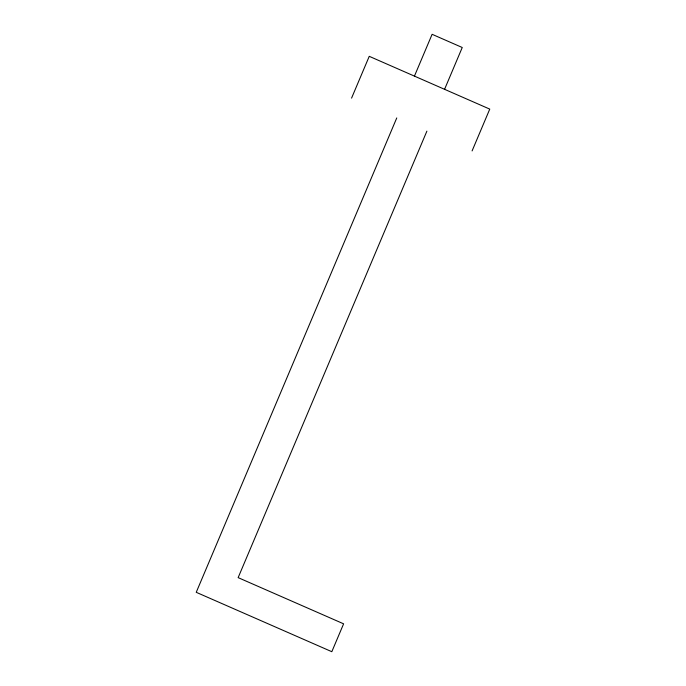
<?xml version="1.0" encoding="UTF-8"?>
<svg xmlns="http://www.w3.org/2000/svg" width="686" height="686" viewBox="0 0 686 686"><rect width="100%" height="100%" fill="white"/><g stroke="black" fill="none" stroke-linecap="round" stroke-linejoin="round"><path stroke-width="1.03" d="M351.566 98.132L369.248 56.321L489.761 109.108L472.088 150.92M396.765 117.932L196.239 592.31L331.818 651.7L343.609 623.823L238.145 577.629L426.898 131.129M414.438 76.112L432.111 34.3L462.244 47.497L444.571 89.309"/></g></svg>
